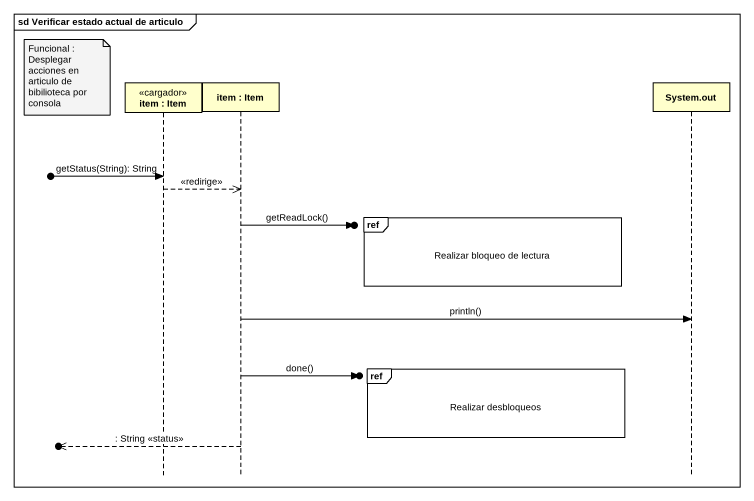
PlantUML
@startuml
mainframe sd Verificar estado actual de articulo
hide footbox
participant "item : Item" as item <<cargador>>
participant "item : Item" as item_2
participant "System.out" as System_out

note left of item : Funcional : Desplegar acciones en articulo de bibilioteca por consola
[o-> item : getStatus(String): String
item -->> item_2 : <<redirige>>
ref over System_out : Realizar bloqueo de lectura
item_2 ->o] : getReadLock()
item_2 -> System_out : println()
ref over System_out : Realizar desbloqueos
item_2 ->o] : done()
[o<<-- item_2 : : String <<status>>
@enduml
